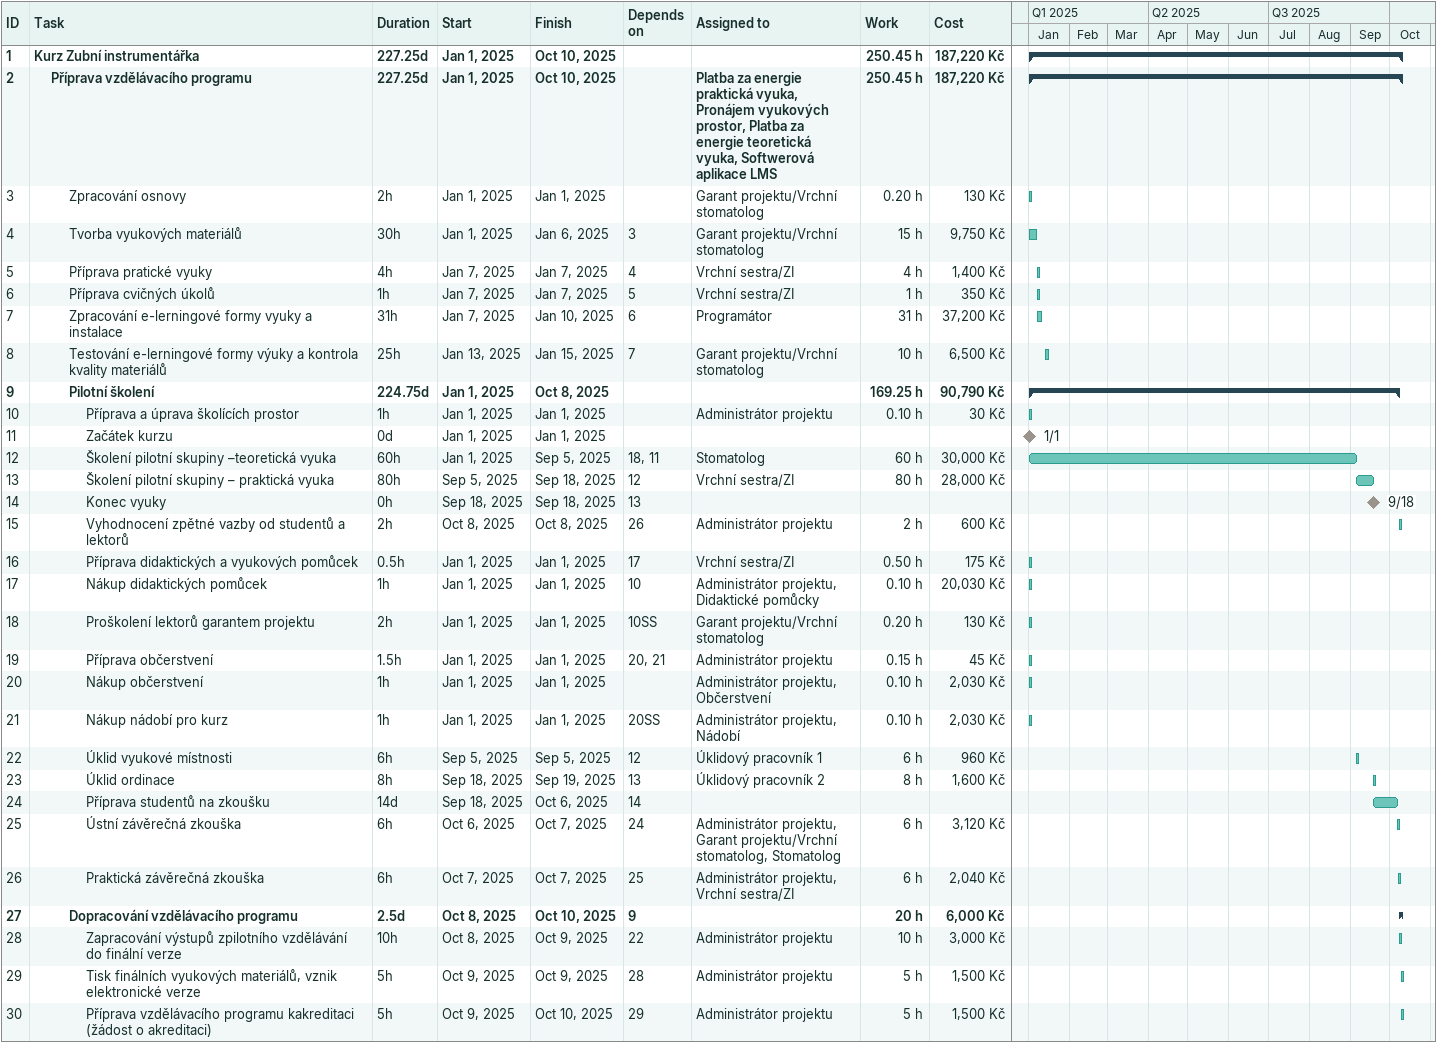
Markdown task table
| ID | Level | Task | Duration | Start | Finish | Predecessors | Resources | Work (h) | Cost (Kč) |
|---|---|---|---|---|---|---|---|---|---|
| 1 | 1 | **Kurz Zubní instrumentářka** | 227.25d | 2025-01-01 | 2025-10-10 |  |  | 250.45 | 187220 |
| 2 | 2 | **Příprava vzdělávacího programu** | 227.25d | 2025-01-01 | 2025-10-10 |  | Platba za energie praktická vyuka, Pronájem vyukových prostor, Platba za energie teoretická vyuka, Softwerová aplikace LMS | 250.45 | 187220 |
| 3 | 3 | Zpracování osnovy | 2h | 2025-01-01 | 2025-01-01 |  | Garant projektu/Vrchní stomatolog | 0.20 | 130 |
| 4 | 3 | Tvorba vyukových materiálů | 30h | 2025-01-01 | 2025-01-06 | 3 | Garant projektu/Vrchní stomatolog | 15 | 9750 |
| 5 | 3 | Příprava pratické vyuky | 4h | 2025-01-07 | 2025-01-07 | 4 | Vrchní sestra/ZI | 4 | 1400 |
| 6 | 3 | Příprava cvičných úkolů | 1h | 2025-01-07 | 2025-01-07 | 5 | Vrchní sestra/ZI | 1 | 350 |
| 7 | 3 | Zpracování e-lerningové formy vyuky a instalace | 31h | 2025-01-07 | 2025-01-10 | 6 | Programátor | 31 | 37200 |
| 8 | 3 | Testování e-lerningové formy výuky a kontrola kvality materiálů | 25h | 2025-01-13 | 2025-01-15 | 7 | Garant projektu/Vrchní stomatolog | 10 | 6500 |
| 9 | 3 | **Pilotní školení** | 224.75d | 2025-01-01 | 2025-10-08 |  |  | 169.25 | 90790 |
| 10 | 4 | Příprava a úprava školících prostor | 1h | 2025-01-01 | 2025-01-01 |  | Administrátor projektu | 0.10 | 30 |
| 11 | 4 | Začátek kurzu | 0d | 2025-01-01 | 2025-01-01 |  |  |  |  |
| 12 | 4 | Školení pilotní skupiny –teoretická vyuka | 60h | 2025-01-01 | 2025-09-05 | 18, 11 | Stomatolog | 60 | 30000 |
| 13 | 4 | Školení pilotní skupiny – praktická vyuka | 80h | 2025-09-05 | 2025-09-18 | 12 | Vrchní sestra/ZI | 80 | 28000 |
| 14 | 4 | Konec vyuky | 0h | 2025-09-18 | 2025-09-18 | 13 |  |  |  |
| 15 | 4 | Vyhodnocení zpětné vazby od studentů a lektorů | 2h | 2025-10-08 | 2025-10-08 | 26 | Administrátor projektu | 2 | 600 |
| 16 | 4 | Příprava didaktických a vyukových pomůcek | 0.5h | 2025-01-01 | 2025-01-01 | 17 | Vrchní sestra/ZI | 0.50 | 175 |
| 17 | 4 | Nákup didaktických pomůcek | 1h | 2025-01-01 | 2025-01-01 | 10 | Administrátor projektu, Didaktické pomůcky | 0.10 | 20030 |
| 18 | 4 | Proškolení lektorů garantem projektu | 2h | 2025-01-01 | 2025-01-01 | 10SS | Garant projektu/Vrchní stomatolog | 0.20 | 130 |
| 19 | 4 | Příprava občerstvení | 1.5h | 2025-01-01 | 2025-01-01 | 20, 21 | Administrátor projektu | 0.15 | 45 |
| 20 | 4 | Nákup občerstvení | 1h | 2025-01-01 | 2025-01-01 |  | Administrátor projektu, Občerstvení | 0.10 | 2030 |
| 21 | 4 | Nákup nádobí pro kurz | 1h | 2025-01-01 | 2025-01-01 | 20SS | Administrátor projektu, Nádobí | 0.10 | 2030 |
| 22 | 4 | Úklid vyukové místnosti | 6h | 2025-09-05 | 2025-09-05 | 12 | Úklidový pracovník 1 | 6 | 960 |
| 23 | 4 | Úklid ordinace | 8h | 2025-09-18 | 2025-09-19 | 13 | Úklidový pracovník 2 | 8 | 1600 |
| 24 | 4 | Příprava studentů na zkoušku | 14d | 2025-09-18 | 2025-10-06 | 14 |  |  |  |
| 25 | 4 | Ústní závěrečná zkouška | 6h | 2025-10-06 | 2025-10-07 | 24 | Administrátor projektu, Garant projektu/Vrchní stomatolog, Stomatolog | 6 | 3120 |
| 26 | 4 | Praktická závěrečná zkouška | 6h | 2025-10-07 | 2025-10-07 | 25 | Administrátor projektu, Vrchní sestra/ZI | 6 | 2040 |
| 27 | 3 | **Dopracování vzdělávacího programu** | 2.5d | 2025-10-08 | 2025-10-10 | 9 |  | 20 | 6000 |
| 28 | 4 | Zapracování výstupů zpilotního vzdělávání do finální verze | 10h | 2025-10-08 | 2025-10-09 | 22 | Administrátor projektu | 10 | 3000 |
| 29 | 4 | Tisk finálních vyukových materiálů, vznik elektronické verze | 5h | 2025-10-09 | 2025-10-09 | 28 | Administrátor projektu | 5 | 1500 |
| 30 | 4 | Příprava vzdělávacího programu kakreditaci (žádost o akreditaci) | 5h | 2025-10-09 | 2025-10-10 | 29 | Administrátor projektu | 5 | 1500 |
